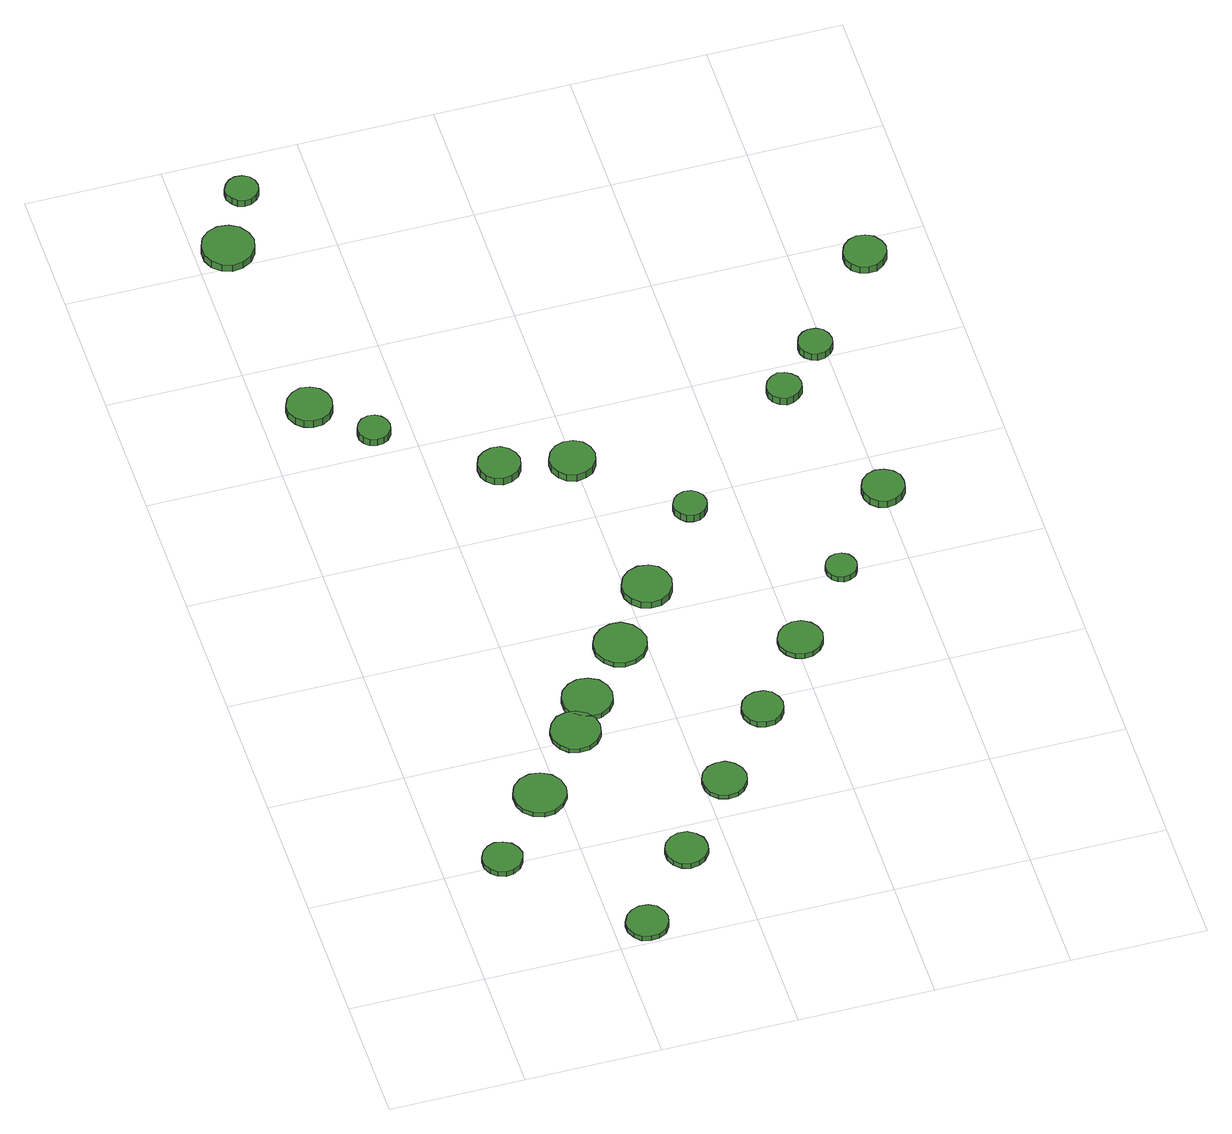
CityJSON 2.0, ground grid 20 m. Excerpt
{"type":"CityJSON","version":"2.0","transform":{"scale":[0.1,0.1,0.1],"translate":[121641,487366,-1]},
"CityObjects":{
"tree1":{"type":"SolitaryVegetationObject","attributes":{"function":"something"},"geometry":[{"type":"MultiSurface","lod":"1","boundaries":[[[0,1,2,3,4,5,6,7,8,9,10,11,12,13,14]],[[15,16,17,18,19,20,21,22,23,24,25,26,27,28,29]],[[0,29,28,1]],[[1,28,27,2]],[[2,27,26,3]],[[3,26,25,4]],[[4,25,24,5]],[[5,24,23,6]],[[6,23,22,7]],[[7,22,21,8]],[[8,21,20,9]],[[9,20,19,10]],[[10,19,18,11]],[[11,18,17,12]],[[12,17,16,13]],[[13,16,15,14]],[[14,15,29,0]]]}]},
"tree2":{"type":"SolitaryVegetationObject","attributes":{"function":"something"},"geometry":[{"type":"MultiSurface","lod":"1","boundaries":[[[30,31,32,33,34,35,36,37,38,39,40,41,42,43,44]],[[45,46,47,48,49,50,51,52,53,54,55,56,57,58,59]],[[30,59,58,31]],[[31,58,57,32]],[[32,57,56,33]],[[33,56,55,34]],[[34,55,54,35]],[[35,54,53,36]],[[36,53,52,37]],[[37,52,51,38]],[[38,51,50,39]],[[39,50,49,40]],[[40,49,48,41]],[[41,48,47,42]],[[42,47,46,43]],[[43,46,45,44]],[[44,45,59,30]]]}]},
"tree3":{"type":"SolitaryVegetationObject","attributes":{"function":"something"},"geometry":[{"type":"MultiSurface","lod":"1","boundaries":[[[60,61,62,63,64,65,66,67,68,69,70,71,72,73,74]],[[75,76,77,78,79,80,81,82,83,84,85,86,87,88,89]],[[60,89,88,61]],[[61,88,87,62]],[[62,87,86,63]],[[63,86,85,64]],[[64,85,84,65]],[[65,84,83,66]],[[66,83,82,67]],[[67,82,81,68]],[[68,81,80,69]],[[69,80,79,70]],[[70,79,78,71]],[[71,78,77,72]],[[72,77,76,73]],[[73,76,75,74]],[[74,75,89,60]]]}]},
"tree4":{"type":"SolitaryVegetationObject","attributes":{"function":"something"},"geometry":[{"type":"MultiSurface","lod":"1","boundaries":[[[90,91,92,93,94,95,96,97,98,99,100,101,102,103,104]],[[105,106,107,108,109,110,111,112,113,114,115,116,117,118,119]],[[90,119,118,91]],[[91,118,117,92]],[[92,117,116,93]],[[93,116,115,94]],[[94,115,114,95]],[[95,114,113,96]],[[96,113,112,97]],[[97,112,111,98]],[[98,111,110,99]],[[99,110,109,100]],[[100,109,108,101]],[[101,108,107,102]],[[102,107,106,103]],[[103,106,105,104]],[[104,105,119,90]]]}]},
"tree5":{"type":"SolitaryVegetationObject","attributes":{"function":"something"},"geometry":[{"type":"MultiSurface","lod":"1","boundaries":[[[120,121,122,123,124,125,126,127,128,129,130,131,132,133,134]],[[135,136,137,138,139,140,141,142,143,144,145,146,147,148,149]],[[120,149,148,121]],[[121,148,147,122]],[[122,147,146,123]],[[123,146,145,124]],[[124,145,144,125]],[[125,144,143,126]],[[126,143,142,127]],[[127,142,141,128]],[[128,141,140,129]],[[129,140,139,130]],[[130,139,138,131]],[[131,138,137,132]],[[132,137,136,133]],[[133,136,135,134]],[[134,135,149,120]]]}]},
"tree6":{"type":"SolitaryVegetationObject","attributes":{"function":"something"},"geometry":[{"type":"MultiSurface","lod":"1","boundaries":[[[150,151,152,153,154,155,156,157,158,159,160,161,162,163,164]],[[165,166,167,168,169,170,171,172,173,174,175,176,177,178,179]],[[150,179,178,151]],[[151,178,177,152]],[[152,177,176,153]],[[153,176,175,154]],[[154,175,174,155]],[[155,174,173,156]],[[156,173,172,157]],[[157,172,171,158]],[[158,171,170,159]],[[159,170,169,160]],[[160,169,168,161]],[[161,168,167,162]],[[162,167,166,163]],[[163,166,165,164]],[[164,165,179,150]]]}]},
"tree7":{"type":"SolitaryVegetationObject","attributes":{"function":"something"},"geometry":[{"type":"MultiSurface","lod":"1","boundaries":[[[180,181,182,183,184,185,186,187,188,189,190,191,192,193,194]],[[195,196,197,198,199,200,201,202,203,204,205,206,207,208,209]],[[180,209,208,181]],[[181,208,207,182]],[[182,207,206,183]],[[183,206,205,184]],[[184,205,204,185]],[[185,204,203,186]],[[186,203,202,187]],[[187,202,201,188]],[[188,201,200,189]],[[189,200,199,190]],[[190,199,198,191]],[[191,198,197,192]],[[192,197,196,193]],[[193,196,195,194]],[[194,195,209,180]]]}]},
"tree8":{"type":"SolitaryVegetationObject","attributes":{"function":"something"},"geometry":[{"type":"MultiSurface","lod":"1","boundaries":[[[210,211,212,213,214,215,216,217,218,219,220,221,222,223,224]],[[225,226,227,228,229,230,231,232,233,234,235,236,237,238,239]],[[210,239,238,211]],[[211,238,237,212]],[[212,237,236,213]],[[213,236,235,214]],[[214,235,234,215]],[[215,234,233,216]],[[216,233,232,217]],[[217,232,231,218]],[[218,231,230,219]],[[219,230,229,220]],[[220,229,228,221]],[[221,228,227,222]],[[222,227,226,223]],[[223,226,225,224]],[[224,225,239,210]]]}]},
"tree9":{"type":"SolitaryVegetationObject","attributes":{"function":"something"},"geometry":[{"type":"MultiSurface","lod":"1","boundaries":[[[240,241,242,243,244,245,246,247,248,249,250,251,252,253,254]],[[255,256,257,258,259,260,261,262,263,264,265,266,267,268,269]],[[240,269,268,241]],[[241,268,267,242]],[[242,267,266,243]],[[243,266,265,244]],[[244,265,264,245]],[[245,264,263,246]],[[246,263,262,247]],[[247,262,261,248]],[[248,261,260,249]],[[249,260,259,250]],[[250,259,258,251]],[[251,258,257,252]],[[252,257,256,253]],[[253,256,255,254]],[[254,255,269,240]]]}]},
"tree10":{"type":"SolitaryVegetationObject","attributes":{"function":"something"},"geometry":[{"type":"MultiSurface","lod":"1","boundaries":[[[270,271,272,273,274,275,276,277,278,279,280,281,282,283,284]],[[285,286,287,288,289,290,291,292,293,294,295,296,297,298,299]],[[270,299,298,271]],[[271,298,297,272]],[[272,297,296,273]],[[273,296,295,274]],[[274,295,294,275]],[[275,294,293,276]],[[276,293,292,277]],[[277,292,291,278]],[[278,291,290,279]],[[279,290,289,280]],[[280,289,288,281]],[[281,288,287,282]],[[282,287,286,283]],[[283,286,285,284]],[[284,285,299,270]]]}]},
"tree11":{"type":"SolitaryVegetationObject","attributes":{"function":"something"},"geometry":[{"type":"MultiSurface","lod":"1","boundaries":[[[300,301,302,303,304,305,306,307,308,309,310,311,312,313,314]],[[315,316,317,318,319,320,321,322,323,324,325,326,327,328,329]],[[300,329,328,301]],[[301,328,327,302]],[[302,327,326,303]],[[303,326,325,304]],[[304,325,324,305]],[[305,324,323,306]],[[306,323,322,307]],[[307,322,321,308]],[[308,321,320,309]],[[309,320,319,310]],[[310,319,318,311]],[[311,318,317,312]],[[312,317,316,313]],[[313,316,315,314]],[[314,315,329,300]]]}]},
"tree12":{"type":"SolitaryVegetationObject","attributes":{"function":"something"},"geometry":[{"type":"MultiSurface","lod":"1","boundaries":[[[330,331,332,333,334,335,336,337,338,339,340,341,342,343,344]],[[345,346,347,348,349,350,351,352,353,354,355,356,357,358,359]],[[330,359,358,331]],[[331,358,357,332]],[[332,357,356,333]],[[333,356,355,334]],[[334,355,354,335]],[[335,354,353,336]],[[336,353,352,337]],[[337,352,351,338]],[[338,351,350,339]],[[339,350,349,340]],[[340,349,348,341]],[[341,348,347,342]],[[342,347,346,343]],[[343,346,345,344]],[[344,345,359,330]]]}]},
"tree13":{"type":"SolitaryVegetationObject","attributes":{"function":"something"},"geometry":[{"type":"MultiSurface","lod":"1","boundaries":[[[360,361,362,363,364,365,366,367,368,369,370,371,372,373,374]],[[375,376,377,378,379,380,381,382,383,384,385,386,387,388,389]],[[360,389,388,361]],[[361,388,387,362]],[[362,387,386,363]],[[363,386,385,364]],[[364,385,384,365]],[[365,384,383,366]],[[366,383,382,367]],[[367,382,381,368]],[[368,381,380,369]],[[369,380,379,370]],[[370,379,378,371]],[[371,378,377,372]],[[372,377,376,373]],[[373,376,375,374]],[[374,375,389,360]]]}]},
"tree14":{"type":"SolitaryVegetationObject","attributes":{"function":"something"},"geometry":[{"type":"MultiSurface","lod":"1","boundaries":[[[390,391,392,393,394,395,396,397,398,399,400,401,402,403,404]],[[405,406,407,408,409,410,411,412,413,414,415,416,417,418,419]],[[390,419,418,391]],[[391,418,417,392]],[[392,417,416,393]],[[393,416,415,394]],[[394,415,414,395]],[[395,414,413,396]],[[396,413,412,397]],[[397,412,411,398]],[[398,411,410,399]],[[399,410,409,400]],[[400,409,408,401]],[[401,408,407,402]],[[402,407,406,403]],[[403,406,405,404]],[[404,405,419,390]]]}]},
"tree15":{"type":"SolitaryVegetationObject","attributes":{"function":"something"},"geometry":[{"type":"MultiSurface","lod":"1","boundaries":[[[420,421,422,423,424,425,426,427,428,429,430,431,432,433,434]],[[435,436,437,438,439,440,441,442,443,444,445,446,447,448,449]],[[420,449,448,421]],[[421,448,447,422]],[[422,447,446,423]],[[423,446,445,424]],[[424,445,444,425]],[[425,444,443,426]],[[426,443,442,427]],[[427,442,441,428]],[[428,441,440,429]],[[429,440,439,430]],[[430,439,438,431]],[[431,438,437,432]],[[432,437,436,433]],[[433,436,435,434]],[[434,435,449,420]]]}]},
"tree16":{"type":"SolitaryVegetationObject","attributes":{"function":"something"},"geometry":[{"type":"MultiSurface","lod":"1","boundaries":[[[450,451,452,453,454,455,456,457,458,459,460,461,462,463,464]],[[465,466,467,468,469,470,471,472,473,474,475,476,477,478,479]],[[450,479,478,451]],[[451,478,477,452]],[[452,477,476,453]],[[453,476,475,454]],[[454,475,474,455]],[[455,474,473,456]],[[456,473,472,457]],[[457,472,471,458]],[[458,471,470,459]],[[459,470,469,460]],[[460,469,468,461]],[[461,468,467,462]],[[462,467,466,463]],[[463,466,465,464]],[[464,465,479,450]]]}]},
"tree17":{"type":"SolitaryVegetationObject","attributes":{"function":"something"},"geometry":[{"type":"MultiSurface","lod":"1","boundaries":[[[480,481,482,483,484,485,486,487,488,489,490,491,492,493,494]],[[495,496,497,498,499,500,501,502,503,504,505,506,507,508,509]],[[480,509,508,481]],[[481,508,507,482]],[[482,507,506,483]],[[483,506,505,484]],[[484,505,504,485]],[[485,504,503,486]],[[486,503,502,487]],[[487,502,501,488]],[[488,501,500,489]],[[489,500,499,490]],[[490,499,498,491]],[[491,498,497,492]],[[492,497,496,493]],[[493,496,495,494]],[[494,495,509,480]]]}]},
"tree18":{"type":"SolitaryVegetationObject","attributes":{"function":"something"},"geometry":[{"type":"MultiSurface","lod":"1","boundaries":[[[510,511,512,513,514,515,516,517,518,519,520,521,522,523,524]],[[525,526,527,528,529,530,531,532,533,534,535,536,537,538,539]],[[510,539,538,511]],[[511,538,537,512]],[[512,537,536,513]],[[513,536,535,514]],[[514,535,534,515]],[[515,534,533,516]],[[516,533,532,517]],[[517,532,531,518]],[[518,531,530,519]],[[519,530,529,520]],[[520,529,528,521]],[[521,528,527,522]],[[522,527,526,523]],[[523,526,525,524]],[[524,525,539,510]]]}]},
"tree19":{"type":"SolitaryVegetationObject","attributes":{"function":"something"},"geometry":[{"type":"MultiSurface","lod":"1","boundaries":[[[540,541,542,543,544,545,546,547,548,549,550,551,552,553,554]],[[555,556,557,558,559,560,561,562,563,564,565,566,567,568,569]],[[540,569,568,541]],[[541,568,567,542]],[[542,567,566,543]],[[543,566,565,544]],[[544,565,564,545]],[[545,564,563,546]],[[546,563,562,547]],[[547,562,561,548]],[[548,561,560,549]],[[549,560,559,550]],[[550,559,558,551]],[[551,558,557,552]],[[552,557,556,553]],[[553,556,555,554]],[[554,555,569,540]]]}]},
"tree20":{"type":"SolitaryVegetationObject","attributes":{"function":"something"},"geometry":[{"type":"MultiSurface","lod":"1","boundaries":[[[570,571,572,573,574,575,576,577,578,579,580,581,582,583,584]],[[585,586,587,588,589,590,591,592,593,594,595,596,597,598,599]],[[570,599,598,571]],[[571,598,597,572]],[[572,597,596,573]],[[573,596,595,574]],[[574,595,594,575]],[[575,594,593,576]],[[576,593,592,577]],[[577,592,591,578]],[[578,591,590,579]],[[579,590,589,580]],[[580,589,588,581]],[[581,588,587,582]],[[582,587,586,583]],[[583,586,585,584]],[[584,585,599,570]]]}]},
"tree21":{"type":"SolitaryVegetationObject","attributes":{"function":"something"},"geometry":[{"type":"MultiSurface","lod":"1","boundaries":[[[600,601,602,603,604,605,606,607,608,609,610,611,612,613,614]],[[615,616,617,618,619,620,621,622,623,624,625,626,627,628,629]],[[600,629,628,601]],[[601,628,627,602]],[[602,627,626,603]],[[603,626,625,604]],[[604,625,624,605]],[[605,624,623,606]],[[606,623,622,607]],[[607,622,621,608]],[[608,621,620,609]],[[609,620,619,610]],[[610,619,618,611]],[[611,618,617,612]],[[612,617,616,613]],[[613,616,615,614]],[[614,615,629,600]]]}]},
"tree22":{"type":"SolitaryVegetationObject","attributes":{"function":"something"},"geometry":[{"type":"MultiSurface","lod":"1","boundaries":[[[630,631,632,633,634,635,636,637,638,639,640,641,642,643,644]],[[645,646,647,648,649,650,651,652,653,654,655,656,657,658,659]],[[630,659,658,631]],[[631,658,657,632]],[[632,657,656,633]],[[633,656,655,634]],[[634,655,654,635]],[[635,654,653,636]],[[636,653,652,637]],[[637,652,651,638]],[[638,651,650,639]],[[639,650,649,640]],[[640,649,648,641]],[[641,648,647,642]],[[642,647,646,643]],[[643,646,645,644]],[[644,645,659,630]]]}]},
"tree23":{"type":"SolitaryVegetationObject","attributes":{"function":"something"},"geometry":[{"type":"MultiSurface","lod":"1","boundaries":[[[660,661,662,663,664,665,666,667,668,669,670,671,672,673,674]],[[675,676,677,678,679,680,681,682,683,684,685,686,687,688,689]],[[660,689,688,661]],[[661,688,687,662]],[[662,687,686,663]],[[663,686,685,664]],[[664,685,684,665]],[[665,684,683,666]],[[666,683,682,667]],[[667,682,681,668]],[[668,681,680,669]],[[669,680,679,670]],[[670,679,678,671]],[[671,678,677,672]],[[672,677,676,673]],[[673,676,675,674]],[[674,675,689,660]]]}]}
},
"vertices":[
[117,208,18],[114,219,18],[107,229,18],[96,235,18],[84,237,18],[73,233,18],[64,225,18],[59,214,18],[59,201,18],[64,190,18],[73,182,18],[84,178,18],[96,180,18],[107,186,18],[114,196,18],[114,196,9],[107,186,9],[96,180,9],[84,178,9],[73,182,9],[64,190,9],[59,201,9],[59,214,9],[64,225,9],[73,233,9],[84,237,9],[96,235,9],[107,229,9],[114,219,9],[117,208,9],
[279,34,17],[276,46,17],[269,57,17],[258,63,17],[245,64,17],[233,60,17],[224,52,17],[218,40,17],[218,28,17],[224,16,17],[233,7,17],[245,4,17],[258,5,17],[269,11,17],[276,22,17],[276,22,8],[269,11,8],[258,5,8],[245,4,8],[233,7,8],[224,16,8],[218,28,8],[218,40,8],[224,52,8],[233,60,8],[245,64,8],[258,63,8],[269,57,8],[276,46,8],[279,34,8],
[211,309,18],[208,325,18],[198,338,18],[184,346,18],[168,348,18],[153,343,18],[141,332,18],[135,317,18],[135,301,18],[141,287,18],[153,276,18],[168,271,18],[184,272,18],[198,281,18],[208,294,18],[208,294,10],[198,281,10],[184,272,10],[168,271,10],[153,276,10],[141,287,10],[135,301,10],[135,317,10],[141,332,10],[153,343,10],[168,348,10],[184,346,10],[198,338,10],[208,325,10],[211,309,10],
[291,410,18],[288,425,18],[279,437,18],[265,445,18],[250,446,18],[236,442,18],[225,431,18],[219,418,18],[219,402,18],[225,389,18],[236,378,18],[250,374,18],[265,375,18],[279,383,18],[288,395,18],[288,395,10],[279,383,10],[265,375,10],[250,374,10],[236,378,10],[225,389,10],[219,402,10],[219,418,10],[225,431,10],[236,442,10],[250,446,10],[265,445,10],[279,437,10],[288,425,10],[291,410,10],
[371,150,18],[369,163,18],[361,173,18],[350,180,18],[337,181,18],[325,177,18],[315,168,18],[310,157,18],[310,144,18],[315,132,18],[325,123,18],[337,119,18],[350,121,18],[361,127,18],[369,138,18],[369,138,9],[361,127,9],[350,121,9],[337,119,9],[325,123,9],[315,132,9],[310,144,9],[310,157,9],[315,168,9],[325,177,9],[337,181,9],[350,180,9],[361,173,9],[369,163,9],[371,150,9],
[104,1106,25],[101,1119,25],[93,1130,25],[81,1137,25],[67,1139,25],[54,1134,25],[44,1125,25],[38,1112,25],[38,1099,25],[44,1086,25],[54,1077,25],[67,1073,25],[81,1074,25],[93,1081,25],[101,1092,25],[101,1092,12],[93,1081,12],[81,1074,12],[67,1073,12],[54,1077,12],[44,1086,12],[38,1099,12],[38,1112,12],[44,1125,12],[54,1134,12],[67,1139,12],[81,1137,12],[93,1130,12],[101,1119,12],[104,1106,12],
[325,465,18],[322,480,18],[313,493,18],[299,500,18],[284,502,18],[270,497,18],[258,487,18],[252,473,18],[252,458,18],[258,444,18],[270,434,18],[284,429,18],[299,430,18],[313,438,18],[322,450,18],[322,450,9],[313,438,9],[299,430,9],[284,429,9],[270,434,9],[258,444,9],[252,458,9],[252,473,9],[258,487,9],[270,497,9],[284,502,9],[299,500,9],[313,493,9],[322,480,9],[325,465,9],
[169,1037,25],[167,1047,25],[161,1055,25],[153,1060,25],[143,1061,25],[133,1058,25],[126,1051,25],[122,1042,25],[122,1032,25],[126,1023,25],[133,1017,25],[143,1014,25],[153,1015,25],[161,1019,25],[167,1028,25],[167,1028,12],[161,1019,12],[153,1015,12],[143,1014,12],[133,1017,12],[126,1023,12],[122,1032,12],[122,1042,12],[126,1051,12],[133,1058,12],[143,1061,12],[153,1060,12],[161,1055,12],[167,1047,12],[169,1037,12],
[86,1428,25],[82,1444,25],[73,1457,25],[59,1465,25],[43,1467,25],[28,1462,25],[16,1451,25],[10,1436,25],[10,1420,25],[16,1406,25],[28,1395,25],[43,1390,25],[59,1392,25],[73,1400,25],[82,1413,25],[82,1413,12],[73,1400,12],[59,1392,12],[43,1390,12],[28,1395,12],[16,1406,12],[10,1420,12],[10,1436,12],[16,1451,12],[28,1462,12],[43,1467,12],[59,1465,12],[73,1457,12],[82,1444,12],[86,1428,12],
[462,263,17],[459,276,17],[451,287,17],[440,294,17],[426,295,17],[413,291,17],[403,282,17],[398,270,17],[398,256,17],[403,244,17],[413,235,17],[426,231,17],[440,232,17],[451,239,17],[459,250,17],[459,250,9],[451,239,9],[440,232,9],[426,231,9],[413,235,9],[403,244,9],[398,256,9],[398,270,9],[403,282,9],[413,291,9],[426,295,9],[440,294,9],[451,287,9],[459,276,9],[462,263,9],
[401,552,18],[397,567,18],[388,580,18],[374,589,18],[358,590,18],[343,585,18],[331,574,18],[324,560,18],[324,544,18],[331,529,18],[343,518,18],[358,513,18],[374,515,18],[388,523,18],[397,536,18],[397,536,9],[388,523,9],[374,515,9],[358,513,9],[343,518,9],[331,529,9],[324,544,9],[324,560,9],[331,574,9],[343,585,9],[358,590,9],[374,589,9],[388,580,9],[397,567,9],[401,552,9],
[121,1528,24],[119,1538,24],[113,1546,24],[104,1551,24],[94,1552,24],[85,1549,24],[78,1542,24],[73,1533,24],[73,1523,24],[78,1514,24],[85,1507,24],[94,1504,24],[104,1505,24],[113,1510,24],[119,1518,24],[119,1518,12],[113,1510,12],[104,1505,12],[94,1504,12],[85,1507,12],[78,1514,12],[73,1523,12],[73,1533,12],[78,1542,12],[85,1549,12],[94,1552,12],[104,1551,12],[113,1546,12],[119,1538,12],[121,1528,12],
[326,924,24],[323,936,24],[316,946,24],[305,953,24],[292,954,24],[280,950,24],[270,942,24],[265,930,24],[265,917,24],[270,906,24],[280,897,24],[292,893,24],[305,895,24],[316,901,24],[323,911,24],[323,911,11],[316,901,11],[305,895,11],[292,893,11],[280,897,11],[270,906,11],[265,917,11],[265,930,11],[270,942,11],[280,950,11],[292,954,11],[305,953,11],[316,946,11],[323,936,11],[326,924,11],
[466,646,21],[462,661,21],[454,673,21],[441,680,21],[426,682,21],[411,677,21],[400,667,21],[394,653,21],[394,638,21],[400,625,21],[411,615,21],[426,610,21],[441,611,21],[454,619,21],[462,631,21],[462,631,9],[454,619,9],[441,611,9],[426,610,9],[411,615,9],[400,625,9],[394,638,9],[394,653,9],[400,667,9],[411,677,9],[426,682,9],[441,680,9],[454,673,9],[462,661,9],[466,646,9],
[550,378,18],[547,390,18],[540,401,18],[529,407,18],[516,408,18],[504,404,18],[495,396,18],[490,384,18],[490,372,18],[495,360,18],[504,352,18],[516,348,18],[529,349,18],[540,356,18],[547,366,18],[547,366,8],[540,356,8],[529,349,8],[516,348,8],[504,352,8],[495,360,8],[490,372,8],[490,384,8],[495,396,8],[504,404,8],[516,408,8],[529,407,8],[540,401,8],[547,390,8],[550,378,8],
[430,904,23],[427,918,23],[419,929,23],[407,936,23],[393,937,23],[380,933,23],[370,924,23],[364,911,23],[364,897,23],[370,885,23],[380,875,23],[393,871,23],[407,873,23],[419,879,23],[427,891,23],[427,891,10],[419,879,10],[407,873,10],[393,871,10],[380,875,10],[370,885,10],[364,897,10],[364,911,10],[370,924,10],[380,933,10],[393,937,10],[407,936,10],[419,929,10],[427,918,10],[430,904,10],
[641,490,17],[638,503,17],[630,514,17],[618,521,17],[605,522,17],[592,518,17],[582,509,17],[576,497,17],[576,483,17],[582,471,17],[592,462,17],[605,458,17],[618,459,17],[630,466,17],[638,477,17],[638,477,8],[630,466,8],[618,459,8],[605,458,8],[592,462,8],[582,471,8],[576,483,8],[576,497,8],[582,509,8],[592,518,8],[605,522,8],[618,521,8],[630,514,8],[638,503,8],[641,490,8],
[555,775,22],[553,785,22],[547,793,22],[539,798,22],[529,799,22],[519,796,22],[512,790,22],[507,780,22],[507,770,22],[512,761,22],[519,754,22],[529,751,22],[539,752,22],[547,757,22],[553,765,22],[553,765,9],[547,757,9],[539,752,9],[529,751,9],[519,754,9],[512,761,9],[507,770,9],[507,780,9],[512,790,9],[519,796,9],[529,799,9],[539,798,9],[547,793,9],[553,785,9],[555,775,9],
[725,605,18],[723,614,18],[718,622,18],[709,627,18],[700,628,18],[691,625,18],[684,619,18],[680,610,18],[680,600,18],[684,591,18],[691,585,18],[700,582,18],[709,583,18],[718,588,18],[723,596,18],[723,596,8],[718,588,8],[709,583,8],[700,582,8],[691,585,8],[684,591,8],[680,600,8],[680,610,8],[684,619,8],[691,625,8],[700,628,8],[709,627,8],[718,622,8],[723,614,8],[725,605,8],
[745,947,29],[743,957,29],[736,965,29],[727,970,29],[717,972,29],[707,968,29],[699,961,29],[695,952,29],[695,941,29],[699,932,29],[707,925,29],[717,921,29],[727,923,29],[736,928,29],[743,936,29],[743,936,16],[736,928,16],[727,923,16],[717,921,16],[707,925,16],[699,932,16],[695,941,16],[695,952,16],[699,961,16],[707,968,16],[717,972,16],[727,970,16],[736,965,16],[743,957,16],[745,947,16],
[831,729,24],[829,742,24],[821,752,24],[810,758,24],[797,760,24],[785,756,24],[775,747,24],[770,735,24],[770,723,24],[775,711,24],[785,702,24],[797,698,24],[810,700,24],[821,706,24],[829,716,24],[829,716,11],[821,706,11],[810,700,11],[797,698,11],[785,702,11],[775,711,11],[770,723,11],[770,735,11],[775,747,11],[785,756,11],[797,760,11],[810,758,11],[821,752,11],[829,742,11],[831,729,11],
[811,1017,26],[809,1027,26],[803,1036,26],[794,1041,26],[783,1042,26],[774,1039,26],[766,1032,26],[762,1022,26],[762,1012,26],[766,1003,26],[774,996,26],[783,993,26],[794,994,26],[803,999,26],[809,1007,26],[809,1007,13],[803,999,13],[794,994,13],[783,993,13],[774,996,13],[766,1003,13],[762,1012,13],[762,1022,13],[766,1032,13],[774,1039,13],[783,1042,13],[794,1041,13],[803,1036,13],[809,1027,13],[811,1017,13],
[935,1167,21],[932,1179,21],[924,1190,21],[913,1196,21],[900,1198,21],[888,1194,21],[878,1185,21],[873,1173,21],[873,1160,21],[878,1148,21],[888,1140,21],[900,1136,21],[913,1137,21],[924,1144,21],[932,1154,21],[932,1154,8],[924,1144,8],[913,1137,8],[900,1136,8],[888,1140,8],[878,1148,8],[873,1160,8],[873,1173,8],[878,1185,8],[888,1194,8],[900,1198,8],[913,1196,8],[924,1190,8],[932,1179,8],[935,1167,8]
]}
